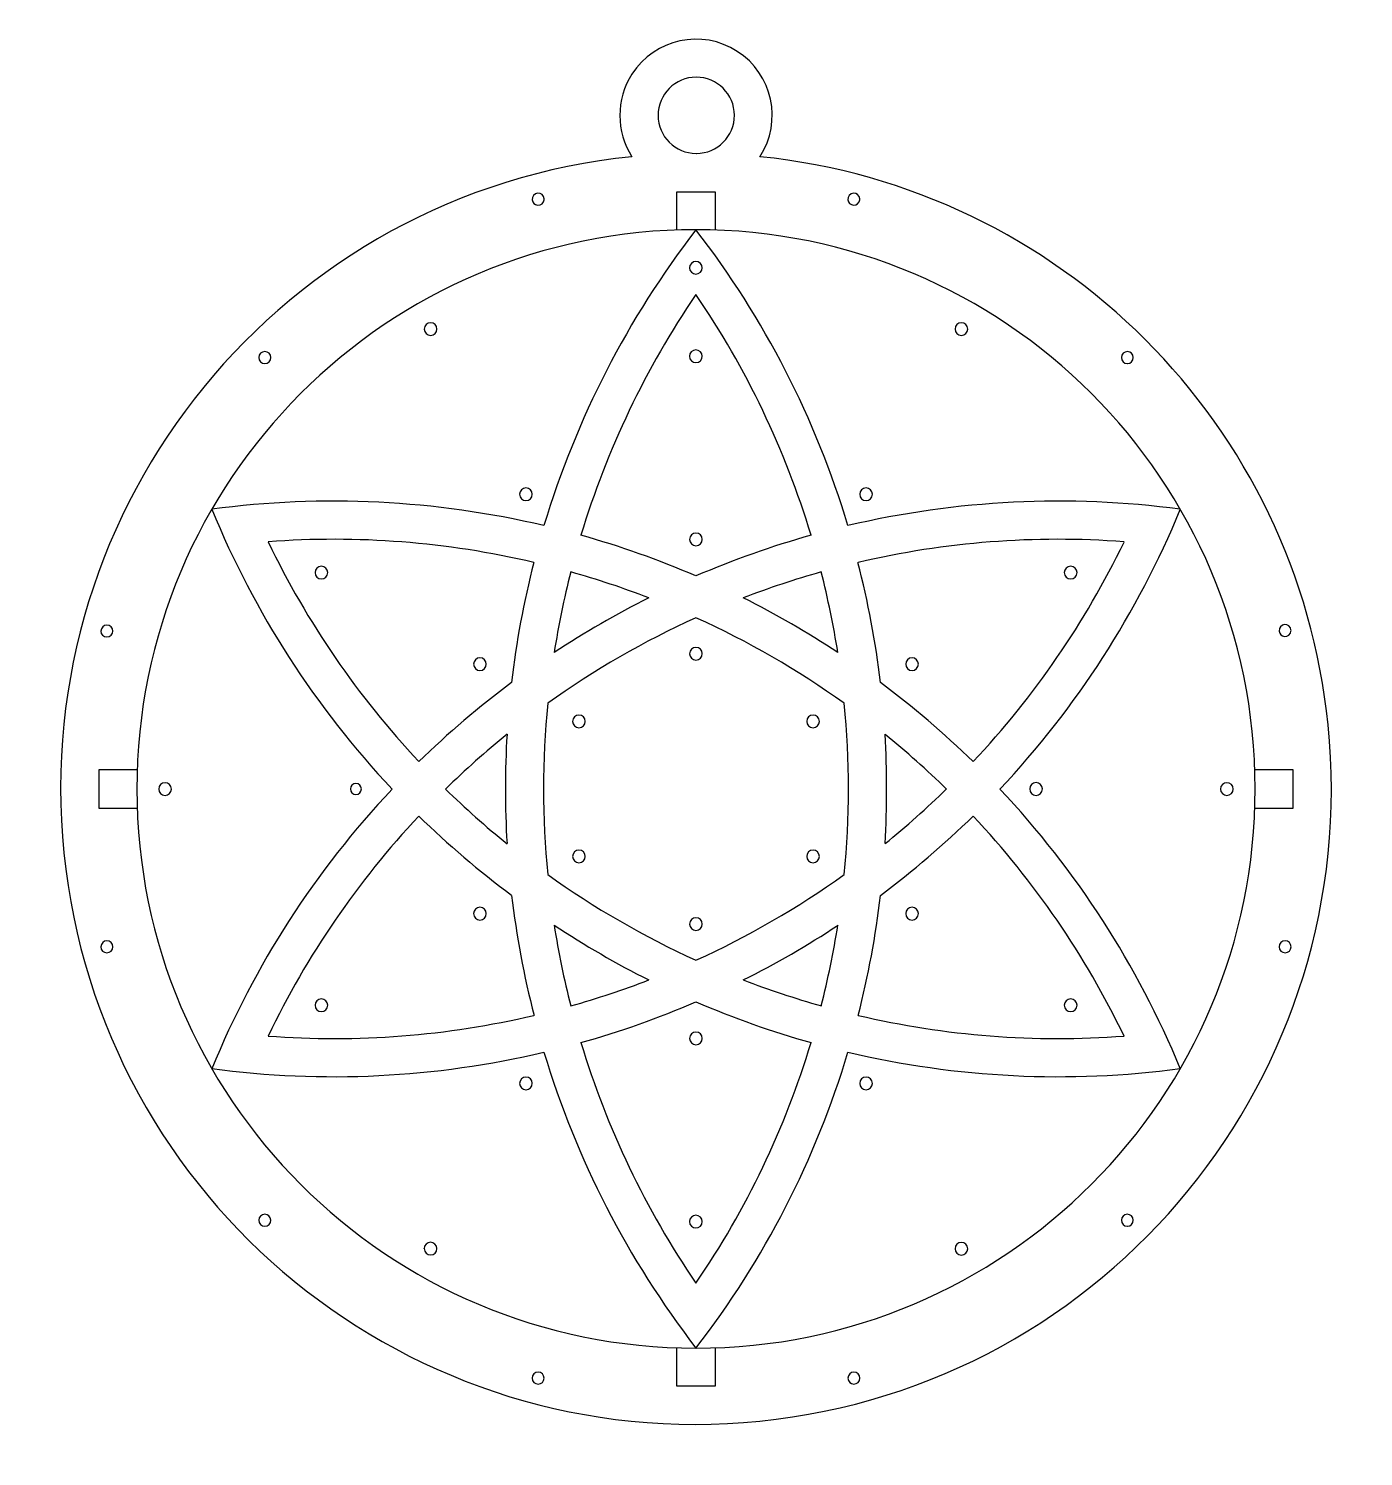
# Model space of a CAD drawing. Extents: x -2 to 103, y -2 to 110.
import ezdxf

# ---------------------------------------------------------------- set-up
doc = ezdxf.new("R2010")
doc.units = 0
doc.header["$MEASUREMENT"] = 0
doc.layers.add('MODELSKETCH_VISIBLE', color=7, linetype='CONTINUOUS')

# ---------------------------------------------------------------- blocks, each defined once
blk = doc.blocks.new('BLOCK_3')
at = {"layer": 'MODELSKETCH_VISIBLE'}
blk.add_open_spline([(15.85, 84.2), (15.85, 84.46), (16.06, 84.67), (16.32, 84.67), (16.58, 84.67), (16.79, 84.46), (16.79, 84.2), (16.79, 83.94), (16.58, 83.73), (16.32, 83.73), (16.31, 83.73), (16.31, 83.73), (16.31, 83.73), (16.06, 83.73), (15.85, 83.94), (15.85, 84.19), (15.85, 84.2), (15.85, 84.2), (15.85, 84.2)], degree=3, knots=[0, 0, 0, 0, 1, 1, 1, 2, 2, 2, 3, 3, 3, 4, 4, 4, 5, 5, 5, 6, 6, 6, 6], dxfattribs=at)
blk = doc.blocks.new('BLOCK_4')
at = {"layer": 'MODELSKETCH_VISIBLE'}
blk.add_open_spline([(3.42, 62.68), (3.42, 62.94), (3.63, 63.15), (3.89, 63.15), (4.15, 63.15), (4.36, 62.94), (4.36, 62.68), (4.36, 62.43), (4.15, 62.21), (3.89, 62.21), (3.89, 62.21), (3.89, 62.21), (3.88, 62.21), (3.62, 62.21), (3.41, 62.42), (3.41, 62.68), (3.41, 62.68), (3.42, 62.68), (3.42, 62.68)], degree=3, knots=[0, 0, 0, 0, 1, 1, 1, 2, 2, 2, 3, 3, 3, 4, 4, 4, 5, 5, 5, 6, 6, 6, 6], dxfattribs=at)
blk = doc.blocks.new('BLOCK_5')
at = {"layer": 'MODELSKETCH_VISIBLE'}
blk.add_open_spline([(15.85, 16.31), (15.84, 16.57), (16.05, 16.78), (16.31, 16.79), (16.57, 16.79), (16.78, 16.58), (16.79, 16.32), (16.79, 16.06), (16.58, 15.85), (16.32, 15.85), (16.32, 15.85), (16.31, 15.85), (16.31, 15.85), (16.06, 15.85), (15.85, 16.06), (15.85, 16.31), (15.85, 16.31), (15.85, 16.31), (15.85, 16.31)], degree=3, knots=[0, 0, 0, 0, 1, 1, 1, 2, 2, 2, 3, 3, 3, 4, 4, 4, 5, 5, 5, 6, 6, 6, 6], dxfattribs=at)
blk = doc.blocks.new('BLOCK_6')
at = {"layer": 'MODELSKETCH_VISIBLE'}
blk.add_open_spline([(37.36, 3.89), (37.36, 4.15), (37.57, 4.36), (37.83, 4.36), (38.09, 4.36), (38.3, 4.15), (38.3, 3.89), (38.3, 3.63), (38.09, 3.42), (37.83, 3.42), (37.83, 3.42), (37.83, 3.42), (37.83, 3.42), (37.57, 3.42), (37.36, 3.63), (37.36, 3.88), (37.36, 3.89), (37.36, 3.89), (37.36, 3.89)], degree=3, knots=[0, 0, 0, 0, 1, 1, 1, 2, 2, 2, 3, 3, 3, 4, 4, 4, 5, 5, 5, 6, 6, 6, 6], dxfattribs=at)
blk = doc.blocks.new('BLOCK_7')
at = {"layer": 'MODELSKETCH_VISIBLE'}
blk.add_open_spline([(96.15, 37.83), (96.15, 38.09), (96.36, 38.3), (96.62, 38.3), (96.88, 38.3), (97.09, 38.09), (97.09, 37.83), (97.09, 37.57), (96.88, 37.36), (96.62, 37.36), (96.62, 37.36), (96.62, 37.36), (96.62, 37.36), (96.36, 37.36), (96.15, 37.57), (96.15, 37.83)], degree=3, knots=[0, 0, 0, 0, 1, 1, 1, 2, 2, 2, 3, 3, 3, 4, 4, 4, 5, 5, 5, 5], dxfattribs=at)
blk = doc.blocks.new('BLOCK_8')
at = {"layer": 'MODELSKETCH_VISIBLE'}
blk.add_open_spline([(49.74, 16.21), (49.74, 16.49), (49.97, 16.71), (50.24, 16.71), (50.52, 16.71), (50.74, 16.49), (50.74, 16.21), (50.74, 15.93), (50.52, 15.71), (50.24, 15.71), (49.97, 15.71), (49.74, 15.93), (49.74, 16.21), (49.74, 16.21), (49.74, 16.21), (49.74, 16.21)], degree=3, knots=[0, 0, 0, 0, 1, 1, 1, 2, 2, 2, 3, 3, 3, 4, 4, 4, 5, 5, 5, 5], dxfattribs=at)
blk = doc.blocks.new('BLOCK_9')
at = {"layer": 'MODELSKETCH_VISIBLE'}
blk.add_open_spline([(79.24, 33.23), (79.24, 33.51), (79.46, 33.73), (79.74, 33.73), (80.02, 33.73), (80.24, 33.51), (80.24, 33.23), (80.24, 32.95), (80.02, 32.73), (79.74, 32.73), (79.74, 32.73), (79.74, 32.73), (79.74, 32.73), (79.46, 32.73), (79.24, 32.96), (79.24, 33.23)], degree=3, knots=[0, 0, 0, 0, 1, 1, 1, 2, 2, 2, 3, 3, 3, 4, 4, 4, 5, 5, 5, 5], dxfattribs=at)
blk = doc.blocks.new('BLOCK_10')
at = {"layer": 'MODELSKETCH_VISIBLE'}
blk.add_open_spline([(70.64, 14.07), (70.64, 14.35), (70.87, 14.57), (71.14, 14.57), (71.42, 14.57), (71.64, 14.35), (71.64, 14.07), (71.64, 13.8), (71.42, 13.57), (71.14, 13.57), (70.87, 13.57), (70.64, 13.8), (70.64, 14.07), (70.64, 14.07), (70.64, 14.07), (70.64, 14.07)], degree=3, knots=[0, 0, 0, 0, 1, 1, 1, 2, 2, 2, 3, 3, 3, 4, 4, 4, 5, 5, 5, 5], dxfattribs=at)
blk = doc.blocks.new('BLOCK_11')
at = {"layer": 'MODELSKETCH_VISIBLE'}
blk.add_open_spline([(7.97, 50.24), (7.97, 50.51), (8.2, 50.74), (8.47, 50.74), (8.75, 50.74), (8.97, 50.51), (8.97, 50.24), (8.97, 49.96), (8.75, 49.74), (8.47, 49.74), (8.47, 49.74), (8.47, 49.74), (8.47, 49.74), (8.2, 49.74), (7.97, 49.96), (7.97, 50.24)], degree=3, knots=[0, 0, 0, 0, 1, 1, 1, 2, 2, 2, 3, 3, 3, 4, 4, 4, 5, 5, 5, 5], dxfattribs=at)
blk = doc.blocks.new('BLOCK_12')
at = {"layer": 'MODELSKETCH_VISIBLE'}
blk.add_open_spline([(28.86, 86.44), (28.86, 86.72), (29.09, 86.94), (29.36, 86.94), (29.64, 86.94), (29.86, 86.72), (29.86, 86.44), (29.86, 86.16), (29.64, 85.94), (29.36, 85.94), (29.36, 85.94), (29.36, 85.94), (29.36, 85.94), (29.09, 85.94), (28.86, 86.16), (28.86, 86.44)], degree=3, knots=[0, 0, 0, 0, 1, 1, 1, 2, 2, 2, 3, 3, 3, 4, 4, 4, 5, 5, 5, 5], dxfattribs=at)
blk = doc.blocks.new('BLOCK_13')
at = {"layer": 'MODELSKETCH_VISIBLE'}
blk.add_open_spline([(49.74, 84.3), (49.74, 84.58), (49.96, 84.8), (50.24, 84.8), (50.52, 84.81), (50.74, 84.58), (50.74, 84.31), (50.75, 84.03), (50.52, 83.8), (50.25, 83.8), (50.24, 83.8), (50.24, 83.8), (50.24, 83.8), (49.97, 83.8), (49.74, 84.02), (49.74, 84.3)], degree=3, knots=[0, 0, 0, 0, 1, 1, 1, 2, 2, 2, 3, 3, 3, 4, 4, 4, 5, 5, 5, 5], dxfattribs=at)
blk = doc.blocks.new('BLOCK_14')
at = {"layer": 'MODELSKETCH_VISIBLE'}
blk.add_open_spline([(35.74, 41.88), (36.12, 38.69), (36.71, 35.54), (37.51, 32.43)], degree=3, dxfattribs=at)
blk = doc.blocks.new('BLOCK_15')
at = {"layer": 'MODELSKETCH_VISIBLE'}
blk.add_open_spline([(28.44, 48.12), (30.73, 45.88), (33.17, 43.8), (35.74, 41.89)], degree=3, dxfattribs=at)
blk = doc.blocks.new('BLOCK_16')
at = {"layer": 'MODELSKETCH_VISIBLE'}
blk.add_open_spline([(16.58, 30.81), (23.6, 30.28), (30.65, 30.83), (37.5, 32.43)], degree=3, dxfattribs=at)
blk = doc.blocks.new('BLOCK_17')
at = {"layer": 'MODELSKETCH_VISIBLE'}
blk.add_open_spline([(41.2, 30.29), (43.24, 23.56), (46.29, 17.17), (50.25, 11.36)], degree=3, dxfattribs=at)
blk = doc.blocks.new('BLOCK_18')
at = {"layer": 'MODELSKETCH_VISIBLE'}
blk.add_open_spline([(50.25, 11.36), (54.22, 17.17), (57.27, 23.56), (59.31, 30.29)], degree=3, dxfattribs=at)
blk = doc.blocks.new('BLOCK_19')
at = {"layer": 'MODELSKETCH_VISIBLE'}
blk.add_open_spline([(49.74, 91.26), (49.74, 91.53), (49.97, 91.76), (50.24, 91.76), (50.52, 91.76), (50.74, 91.53), (50.74, 91.26), (50.74, 90.98), (50.52, 90.76), (50.24, 90.76), (50.24, 90.76), (50.24, 90.76), (50.24, 90.76), (49.97, 90.76), (49.74, 90.98), (49.74, 91.26)], degree=3, knots=[0, 0, 0, 0, 1, 1, 1, 2, 2, 2, 3, 3, 3, 4, 4, 4, 5, 5, 5, 5], dxfattribs=at)
blk = doc.blocks.new('BLOCK_20')
at = {"layer": 'MODELSKETCH_VISIBLE'}
blk.add_open_spline([(12.15, 72.26), (15.49, 64.11), (20.3, 56.65), (26.34, 50.24)], degree=3, dxfattribs=at)
blk = doc.blocks.new('BLOCK_21')
at = {"layer": 'MODELSKETCH_VISIBLE'}
blk.add_open_spline([(16.58, 69.7), (19.63, 63.36), (23.64, 57.53), (28.45, 52.4)], degree=3, dxfattribs=at)
blk = doc.blocks.new('BLOCK_22')
at = {"layer": 'MODELSKETCH_VISIBLE'}
blk.add_open_spline([(37.49, 68.08), (30.65, 69.68), (23.59, 70.23), (16.58, 69.7)], degree=3, dxfattribs=at)
blk = doc.blocks.new('BLOCK_23')
at = {"layer": 'MODELSKETCH_VISIBLE'}
blk.add_open_spline([(45.21, 100), (17.74, 97.22), (-2.28, 72.69), (0.51, 45.22), (3.29, 17.74), (27.82, -2.27), (55.29, 0.51), (82.77, 3.3), (102.78, 27.83), (100, 55.3), (97.6, 78.92), (78.92, 97.61), (55.29, 100)], degree=3, knots=[0, 0, 0, 0, 1, 1, 1, 2, 2, 2, 3, 3, 3, 4, 4, 4, 4], dxfattribs=at)
blk = doc.blocks.new('BLOCK_24')
at = {"layer": 'MODELSKETCH_VISIBLE'}
blk.add_open_spline([(38.29, 70.97), (29.73, 72.99), (20.87, 73.43), (12.15, 72.26)], degree=3, dxfattribs=at)
blk = doc.blocks.new('BLOCK_25')
at = {"layer": 'MODELSKETCH_VISIBLE'}
blk.add_open_spline([(74.17, 50.24), (80.2, 56.64), (85.01, 64.1), (88.36, 72.24)], degree=3, dxfattribs=at)
blk = doc.blocks.new('BLOCK_26')
at = {"layer": 'MODELSKETCH_VISIBLE'}
blk.add_open_spline([(91.53, 50.24), (91.53, 50.51), (91.76, 50.74), (92.03, 50.74), (92.31, 50.74), (92.53, 50.51), (92.53, 50.24), (92.53, 49.96), (92.31, 49.74), (92.03, 49.74), (91.76, 49.74), (91.53, 49.96), (91.53, 50.24), (91.53, 50.24), (91.53, 50.24), (91.53, 50.24)], degree=3, knots=[0, 0, 0, 0, 1, 1, 1, 2, 2, 2, 3, 3, 3, 4, 4, 4, 5, 5, 5, 5], dxfattribs=at)
blk = doc.blocks.new('BLOCK_27')
at = {"layer": 'MODELSKETCH_VISIBLE'}
blk.add_open_spline([(55.29, 100), (57.09, 102.79), (56.29, 106.5), (53.5, 108.29), (50.72, 110.09), (47.01, 109.28), (45.21, 106.5), (43.94, 104.52), (43.94, 101.98), (45.21, 100)], degree=3, knots=[0, 0, 0, 0, 1, 1, 1, 2, 2, 2, 3, 3, 3, 3], dxfattribs=at)
blk = doc.blocks.new('BLOCK_28')
at = {"layer": 'MODELSKETCH_VISIBLE'}
blk.add_open_spline([(50.25, 94.26), (44.88, 87.29), (40.83, 79.4), (38.29, 70.97)], degree=3, dxfattribs=at)
blk = doc.blocks.new('BLOCK_29')
at = {"layer": 'MODELSKETCH_VISIBLE'}
blk.add_open_spline([(50.25, 33.5), (53.2, 32.23), (56.22, 31.16), (59.31, 30.29)], degree=3, dxfattribs=at)
blk = doc.blocks.new('BLOCK_30')
at = {"layer": 'MODELSKETCH_VISIBLE'}
blk.add_open_spline([(41.2, 30.29), (44.29, 31.16), (47.31, 32.23), (50.25, 33.5)], degree=3, dxfattribs=at)
blk = doc.blocks.new('BLOCK_31')
at = {"layer": 'MODELSKETCH_VISIBLE'}
blk.add_open_spline([(83.73, 84.2), (83.73, 84.46), (83.94, 84.67), (84.2, 84.67), (84.46, 84.67), (84.67, 84.46), (84.67, 84.2), (84.67, 83.94), (84.46, 83.73), (84.2, 83.73), (84.2, 83.73), (84.2, 83.73), (84.19, 83.73), (83.94, 83.73), (83.73, 83.94), (83.73, 84.19), (83.73, 84.2), (83.73, 84.2), (83.73, 84.2)], degree=3, knots=[0, 0, 0, 0, 1, 1, 1, 2, 2, 2, 3, 3, 3, 4, 4, 4, 5, 5, 5, 6, 6, 6, 6], dxfattribs=at)
blk = doc.blocks.new('BLOCK_32')
at = {"layer": 'MODELSKETCH_VISIBLE'}
blk.add_lwpolyline([(94.23, 48.75), (97.25, 48.75), (97.25, 51.76), (94.23, 51.76)], dxfattribs=at)
blk = doc.blocks.new('BLOCK_33')
at = {"layer": 'MODELSKETCH_VISIBLE'}
blk.add_open_spline([(50.25, 36.78), (54.35, 38.64), (58.26, 40.9), (61.92, 43.52)], degree=3, dxfattribs=at)
blk = doc.blocks.new('BLOCK_34')
at = {"layer": 'MODELSKETCH_VISIBLE'}
blk.add_open_spline([(62.21, 96.62), (62.19, 96.88), (62.38, 97.1), (62.64, 97.13), (62.89, 97.15), (63.12, 96.96), (63.14, 96.7), (63.15, 96.67), (63.15, 96.65), (63.14, 96.62), (63.12, 96.36), (62.89, 96.17), (62.64, 96.19), (62.41, 96.21), (62.23, 96.39), (62.21, 96.62)], degree=3, knots=[0, 0, 0, 0, 1, 1, 1, 2, 2, 2, 3, 3, 3, 4, 4, 4, 5, 5, 5, 5], dxfattribs=at)
blk = doc.blocks.new('BLOCK_35')
at = {"layer": 'MODELSKETCH_VISIBLE'}
blk.add_open_spline([(37.36, 96.62), (37.34, 96.88), (37.53, 97.1), (37.79, 97.13), (38.05, 97.15), (38.28, 96.96), (38.3, 96.7), (38.3, 96.67), (38.3, 96.65), (38.3, 96.62), (38.28, 96.36), (38.05, 96.17), (37.79, 96.19), (37.56, 96.21), (37.38, 96.39), (37.36, 96.62)], degree=3, knots=[0, 0, 0, 0, 1, 1, 1, 2, 2, 2, 3, 3, 3, 4, 4, 4, 5, 5, 5, 5], dxfattribs=at)
blk = doc.blocks.new('BLOCK_36')
at = {"layer": 'MODELSKETCH_VISIBLE'}
blk.add_open_spline([(28.44, 48.12), (23.63, 42.99), (19.63, 37.15), (16.58, 30.81)], degree=3, dxfattribs=at)
blk = doc.blocks.new('BLOCK_37')
at = {"layer": 'MODELSKETCH_VISIBLE'}
blk.add_open_spline([(79.24, 67.28), (79.24, 67.55), (79.46, 67.78), (79.74, 67.78), (80.02, 67.78), (80.24, 67.55), (80.24, 67.28), (80.24, 67), (80.02, 66.78), (79.74, 66.78), (79.74, 66.78), (79.74, 66.78), (79.74, 66.78), (79.46, 66.78), (79.24, 67), (79.24, 67.28)], degree=3, knots=[0, 0, 0, 0, 1, 1, 1, 2, 2, 2, 3, 3, 3, 4, 4, 4, 5, 5, 5, 5], dxfattribs=at)
blk = doc.blocks.new('BLOCK_38')
at = {"layer": 'MODELSKETCH_VISIBLE'}
blk.add_open_spline([(61.92, 43.52), (62.36, 48), (62.36, 52.51), (61.92, 56.99)], degree=3, dxfattribs=at)
blk = doc.blocks.new('BLOCK_39')
at = {"layer": 'MODELSKETCH_VISIBLE'}
blk.add_open_spline([(88.36, 72.26), (79.64, 73.43), (70.78, 72.99), (62.21, 70.97)], degree=3, dxfattribs=at)
blk = doc.blocks.new('BLOCK_40')
at = {"layer": 'MODELSKETCH_VISIBLE'}
blk.add_open_spline([(50.25, 63.73), (46.15, 61.87), (42.24, 59.61), (38.58, 56.99)], degree=3, dxfattribs=at)
blk = doc.blocks.new('BLOCK_41')
at = {"layer": 'MODELSKETCH_VISIBLE'}
blk.add_open_spline([(61.92, 56.99), (58.26, 59.61), (54.35, 61.87), (50.25, 63.73)], degree=3, dxfattribs=at)
blk = doc.blocks.new('BLOCK_42')
at = {"layer": 'MODELSKETCH_VISIBLE'}
blk.add_open_spline([(83.94, 69.7), (76.92, 70.23), (69.87, 69.68), (63.02, 68.08)], degree=3, dxfattribs=at)
blk = doc.blocks.new('BLOCK_43')
at = {"layer": 'MODELSKETCH_VISIBLE'}
blk.add_open_spline([(20.27, 33.23), (20.27, 33.51), (20.49, 33.73), (20.77, 33.73), (21.05, 33.73), (21.27, 33.51), (21.27, 33.23), (21.27, 32.95), (21.05, 32.73), (20.77, 32.73), (20.77, 32.73), (20.77, 32.73), (20.77, 32.73), (20.49, 32.73), (20.27, 32.96), (20.27, 33.23)], degree=3, knots=[0, 0, 0, 0, 1, 1, 1, 2, 2, 2, 3, 3, 3, 4, 4, 4, 5, 5, 5, 5], dxfattribs=at)
blk = doc.blocks.new('BLOCK_44')
at = {"layer": 'MODELSKETCH_VISIBLE'}
blk.add_open_spline([(63.02, 32.43), (63.81, 35.54), (64.4, 38.69), (64.78, 41.88)], degree=3, dxfattribs=at)
blk = doc.blocks.new('BLOCK_45')
at = {"layer": 'MODELSKETCH_VISIBLE'}
blk.add_open_spline([(64.77, 41.88), (67.34, 43.8), (69.77, 45.88), (72.07, 48.12)], degree=3, dxfattribs=at)
blk = doc.blocks.new('BLOCK_46')
at = {"layer": 'MODELSKETCH_VISIBLE'}
blk.add_open_spline([(72.07, 52.4), (69.77, 54.64), (67.33, 56.72), (64.77, 58.63)], degree=3, dxfattribs=at)
blk = doc.blocks.new('BLOCK_47')
at = {"layer": 'MODELSKETCH_VISIBLE'}
blk.add_open_spline([(64.77, 58.63), (64.39, 61.82), (63.8, 64.97), (63, 68.08)], degree=3, dxfattribs=at)
blk = doc.blocks.new('BLOCK_48')
at = {"layer": 'MODELSKETCH_VISIBLE'}
blk.add_open_spline([(3.42, 37.83), (3.42, 38.09), (3.63, 38.3), (3.89, 38.3), (4.15, 38.3), (4.36, 38.09), (4.36, 37.83), (4.36, 37.57), (4.15, 37.36), (3.89, 37.36), (3.89, 37.36), (3.88, 37.36), (3.88, 37.36), (3.62, 37.36), (3.41, 37.57), (3.41, 37.82), (3.41, 37.83), (3.41, 37.83), (3.41, 37.83), (3.41, 37.83), (3.42, 37.83), (3.42, 37.83)], degree=3, knots=[0, 0, 0, 0, 1, 1, 1, 2, 2, 2, 3, 3, 3, 4, 4, 4, 5, 5, 5, 6, 6, 6, 7, 7, 7, 7], dxfattribs=at)
blk = doc.blocks.new('BLOCK_49')
at = {"layer": 'MODELSKETCH_VISIBLE'}
blk.add_open_spline([(59.31, 70.22), (56.22, 69.35), (53.2, 68.28), (50.25, 67.01)], degree=3, dxfattribs=at)
blk = doc.blocks.new('BLOCK_50')
at = {"layer": 'MODELSKETCH_VISIBLE'}
blk.add_open_spline([(50.25, 67.01), (47.31, 68.28), (44.29, 69.35), (41.2, 70.22)], degree=3, dxfattribs=at)
blk = doc.blocks.new('BLOCK_51')
at = {"layer": 'MODELSKETCH_VISIBLE'}
blk.add_open_spline([(37.49, 68.08), (36.69, 64.97), (36.1, 61.82), (35.73, 58.63)], degree=3, dxfattribs=at)
blk = doc.blocks.new('BLOCK_52')
at = {"layer": 'MODELSKETCH_VISIBLE'}
blk.add_open_spline([(6.25, 50.24), (6.25, 74.54), (25.94, 94.25), (50.24, 94.26), (74.54, 94.27), (94.25, 74.58), (94.26, 50.27), (94.27, 25.97), (74.58, 6.26), (50.27, 6.25), (50.27, 6.25), (50.26, 6.25), (50.25, 6.25), (25.96, 6.25), (6.26, 25.94), (6.25, 50.24)], degree=3, knots=[0, 0, 0, 0, 1, 1, 1, 2, 2, 2, 3, 3, 3, 4, 4, 4, 5, 5, 5, 5], dxfattribs=at)
blk = doc.blocks.new('BLOCK_53')
at = {"layer": 'MODELSKETCH_VISIBLE'}
blk.add_open_spline([(35.74, 58.63), (33.17, 56.72), (30.73, 54.64), (28.44, 52.4)], degree=3, dxfattribs=at)
blk = doc.blocks.new('BLOCK_54')
at = {"layer": 'MODELSKETCH_VISIBLE'}
blk.add_open_spline([(47.27, 103.25), (47.27, 104.91), (48.61, 106.26), (50.27, 106.26), (51.93, 106.26), (53.27, 104.92), (53.28, 103.26), (53.28, 101.6), (51.94, 100.26), (50.28, 100.26), (50.28, 100.26), (50.27, 100.26), (50.27, 100.26), (48.62, 100.26), (47.27, 101.6), (47.27, 103.25)], degree=3, knots=[0, 0, 0, 0, 1, 1, 1, 2, 2, 2, 3, 3, 3, 4, 4, 4, 5, 5, 5, 5], dxfattribs=at)
blk = doc.blocks.new('BLOCK_55')
at = {"layer": 'MODELSKETCH_VISIBLE'}
blk.add_open_spline([(62.21, 70.97), (59.68, 79.39), (55.63, 87.29), (50.25, 94.25)], degree=3, dxfattribs=at)
blk = doc.blocks.new('BLOCK_56')
at = {"layer": 'MODELSKETCH_VISIBLE'}
blk.add_lwpolyline([(6.28, 51.76), (3.25, 51.76), (3.25, 48.75), (6.28, 48.75)], dxfattribs=at)
blk = doc.blocks.new('BLOCK_57')
at = {"layer": 'MODELSKETCH_VISIBLE'}
blk.add_open_spline([(26.34, 50.24), (20.3, 43.83), (15.49, 36.38), (12.15, 28.24)], degree=3, dxfattribs=at)
blk = doc.blocks.new('BLOCK_58')
at = {"layer": 'MODELSKETCH_VISIBLE'}
blk.add_open_spline([(63.02, 32.43), (69.87, 30.83), (76.92, 30.28), (83.94, 30.81)], degree=3, dxfattribs=at)
blk = doc.blocks.new('BLOCK_59')
at = {"layer": 'MODELSKETCH_VISIBLE'}
blk.add_open_spline([(83.73, 16.31), (83.73, 16.57), (83.93, 16.78), (84.19, 16.79), (84.45, 16.79), (84.66, 16.58), (84.67, 16.32), (84.67, 16.06), (84.46, 15.85), (84.2, 15.85), (84.2, 15.85), (84.2, 15.85), (84.19, 15.85), (83.94, 15.85), (83.73, 16.06), (83.73, 16.31), (83.73, 16.31), (83.73, 16.31), (83.73, 16.31)], degree=3, knots=[0, 0, 0, 0, 1, 1, 1, 2, 2, 2, 3, 3, 3, 4, 4, 4, 5, 5, 5, 6, 6, 6, 6], dxfattribs=at)
blk = doc.blocks.new('BLOCK_60')
at = {"layer": 'MODELSKETCH_VISIBLE'}
blk.add_open_spline([(70.64, 86.44), (70.64, 86.72), (70.87, 86.94), (71.14, 86.94), (71.42, 86.94), (71.64, 86.72), (71.64, 86.44), (71.64, 86.16), (71.42, 85.94), (71.14, 85.94), (71.14, 85.94), (71.14, 85.94), (71.14, 85.94), (70.87, 85.94), (70.64, 86.16), (70.64, 86.44)], degree=3, knots=[0, 0, 0, 0, 1, 1, 1, 2, 2, 2, 3, 3, 3, 4, 4, 4, 5, 5, 5, 5], dxfattribs=at)
blk = doc.blocks.new('BLOCK_61')
at = {"layer": 'MODELSKETCH_VISIBLE'}
blk.add_open_spline([(83.94, 30.81), (80.89, 37.15), (76.88, 42.99), (72.07, 48.12)], degree=3, dxfattribs=at)
blk = doc.blocks.new('BLOCK_62')
at = {"layer": 'MODELSKETCH_VISIBLE'}
blk.add_open_spline([(62.21, 29.54), (70.78, 27.52), (79.64, 27.08), (88.36, 28.25)], degree=3, dxfattribs=at)
blk = doc.blocks.new('BLOCK_63')
at = {"layer": 'MODELSKETCH_VISIBLE'}
blk.add_open_spline([(50.25, 6.25), (55.63, 13.22), (59.68, 21.11), (62.21, 29.54)], degree=3, dxfattribs=at)
blk = doc.blocks.new('BLOCK_64')
at = {"layer": 'MODELSKETCH_VISIBLE'}
blk.add_open_spline([(38.29, 29.54), (40.83, 21.12), (44.88, 13.23), (50.25, 6.26)], degree=3, dxfattribs=at)
blk = doc.blocks.new('BLOCK_65')
at = {"layer": 'MODELSKETCH_VISIBLE'}
blk.add_open_spline([(12.15, 28.25), (20.87, 27.08), (29.73, 27.52), (38.29, 29.54)], degree=3, dxfattribs=at)
blk = doc.blocks.new('BLOCK_66')
at = {"layer": 'MODELSKETCH_VISIBLE'}
blk.add_open_spline([(72.07, 52.4), (76.88, 57.52), (80.88, 63.35), (83.94, 69.68)], degree=3, dxfattribs=at)
blk = doc.blocks.new('BLOCK_67')
at = {"layer": 'MODELSKETCH_VISIBLE'}
blk.add_open_spline([(50.25, 89.15), (46.29, 83.34), (43.24, 76.95), (41.2, 70.22)], degree=3, dxfattribs=at)
blk = doc.blocks.new('BLOCK_68')
at = {"layer": 'MODELSKETCH_VISIBLE'}
blk.add_lwpolyline([(48.75, 94.23), (48.75, 97.25), (51.75, 97.25), (51.75, 94.23)], dxfattribs=at)
blk = doc.blocks.new('BLOCK_69')
at = {"layer": 'MODELSKETCH_VISIBLE'}
blk.add_open_spline([(88.36, 28.25), (85.01, 36.39), (80.2, 43.84), (74.17, 50.24)], degree=3, dxfattribs=at)
blk = doc.blocks.new('BLOCK_70')
at = {"layer": 'MODELSKETCH_VISIBLE'}
blk.add_lwpolyline([(51.75, 6.28), (51.75, 3.26), (48.75, 3.26), (48.75, 6.28)], dxfattribs=at)
blk = doc.blocks.new('BLOCK_71')
at = {"layer": 'MODELSKETCH_VISIBLE'}
blk.add_open_spline([(59.31, 70.22), (57.27, 76.95), (54.22, 83.34), (50.25, 89.15)], degree=3, dxfattribs=at)
blk = doc.blocks.new('BLOCK_72')
at = {"layer": 'MODELSKETCH_VISIBLE'}
blk.add_open_spline([(62.21, 3.89), (62.21, 4.15), (62.42, 4.36), (62.68, 4.36), (62.94, 4.36), (63.15, 4.15), (63.15, 3.89), (63.15, 3.63), (62.94, 3.42), (62.68, 3.42), (62.68, 3.42), (62.68, 3.42), (62.68, 3.42), (62.42, 3.42), (62.21, 3.63), (62.21, 3.89)], degree=3, knots=[0, 0, 0, 0, 1, 1, 1, 2, 2, 2, 3, 3, 3, 4, 4, 4, 5, 5, 5, 5], dxfattribs=at)
blk = doc.blocks.new('BLOCK_73')
at = {"layer": 'MODELSKETCH_VISIBLE'}
blk.add_open_spline([(38.58, 56.99), (38.14, 52.51), (38.14, 48), (38.58, 43.52)], degree=3, dxfattribs=at)
blk = doc.blocks.new('BLOCK_74')
at = {"layer": 'MODELSKETCH_VISIBLE'}
blk.add_open_spline([(38.58, 43.52), (42.24, 40.9), (46.15, 38.64), (50.25, 36.78)], degree=3, dxfattribs=at)
blk = doc.blocks.new('BLOCK_75')
at = {"layer": 'MODELSKETCH_VISIBLE'}
blk.add_open_spline([(46.54, 65.29), (43.98, 64), (41.49, 62.56), (39.09, 60.98)], degree=3, dxfattribs=at)
blk = doc.blocks.new('BLOCK_76')
at = {"layer": 'MODELSKETCH_VISIBLE'}
blk.add_open_spline([(40.4, 67.33), (39.86, 65.23), (39.43, 63.12), (39.09, 60.98)], degree=3, dxfattribs=at)
blk = doc.blocks.new('BLOCK_77')
at = {"layer": 'MODELSKETCH_VISIBLE'}
blk.add_open_spline([(46.54, 65.29), (44.53, 66.06), (42.48, 66.74), (40.4, 67.33)], degree=3, dxfattribs=at)
blk = doc.blocks.new('BLOCK_78')
at = {"layer": 'MODELSKETCH_VISIBLE'}
blk.add_open_spline([(60.11, 67.33), (58.03, 66.74), (55.98, 66.06), (53.96, 65.29)], degree=3, dxfattribs=at)
blk = doc.blocks.new('BLOCK_79')
at = {"layer": 'MODELSKETCH_VISIBLE'}
blk.add_open_spline([(61.42, 60.98), (61.08, 63.12), (60.64, 65.23), (60.11, 67.33)], degree=3, dxfattribs=at)
blk = doc.blocks.new('BLOCK_80')
at = {"layer": 'MODELSKETCH_VISIBLE'}
blk.add_open_spline([(61.42, 60.98), (59.02, 62.57), (56.54, 64), (53.97, 65.29)], degree=3, dxfattribs=at)
blk = doc.blocks.new('BLOCK_81')
at = {"layer": 'MODELSKETCH_VISIBLE'}
blk.add_open_spline([(28.86, 14.07), (28.86, 14.35), (29.08, 14.58), (29.36, 14.58), (29.63, 14.58), (29.86, 14.36), (29.86, 14.09), (29.87, 13.81), (29.65, 13.58), (29.37, 13.58), (29.37, 13.58), (29.36, 13.58), (29.36, 13.58), (29.09, 13.58), (28.86, 13.8), (28.86, 14.08), (28.86, 14.08), (28.86, 14.08), (28.86, 14.08), (28.86, 14.08), (28.86, 14.07), (28.86, 14.07)], degree=3, knots=[0, 0, 0, 0, 1, 1, 1, 2, 2, 2, 3, 3, 3, 4, 4, 4, 5, 5, 5, 6, 6, 6, 7, 7, 7, 7], dxfattribs=at)
blk = doc.blocks.new('BLOCK_82')
at = {"layer": 'MODELSKETCH_VISIBLE'}
blk.add_open_spline([(69.97, 50.24), (68.42, 51.74), (66.81, 53.18), (65.13, 54.54)], degree=3, dxfattribs=at)
blk = doc.blocks.new('BLOCK_83')
at = {"layer": 'MODELSKETCH_VISIBLE'}
blk.add_open_spline([(65.13, 45.95), (65.3, 48.82), (65.3, 51.69), (65.13, 54.56)], degree=3, dxfattribs=at)
blk = doc.blocks.new('BLOCK_84')
at = {"layer": 'MODELSKETCH_VISIBLE'}
blk.add_open_spline([(65.13, 45.95), (66.81, 47.31), (68.42, 48.75), (69.97, 50.26)], degree=3, dxfattribs=at)
blk = doc.blocks.new('BLOCK_85')
at = {"layer": 'MODELSKETCH_VISIBLE'}
blk.add_open_spline([(96.15, 62.68), (96.13, 62.94), (96.32, 63.16), (96.58, 63.19), (96.83, 63.21), (97.06, 63.02), (97.08, 62.76), (97.09, 62.73), (97.09, 62.71), (97.08, 62.68), (97.06, 62.42), (96.83, 62.23), (96.58, 62.25), (96.35, 62.27), (96.17, 62.45), (96.15, 62.68)], degree=3, knots=[0, 0, 0, 0, 1, 1, 1, 2, 2, 2, 3, 3, 3, 4, 4, 4, 5, 5, 5, 5], dxfattribs=at)
blk = doc.blocks.new('BLOCK_86')
at = {"layer": 'MODELSKETCH_VISIBLE'}
blk.add_open_spline([(53.97, 35.22), (56.54, 36.51), (59.03, 37.94), (61.43, 39.53)], degree=3, dxfattribs=at)
blk = doc.blocks.new('BLOCK_87')
at = {"layer": 'MODELSKETCH_VISIBLE'}
blk.add_open_spline([(60.11, 33.18), (60.64, 35.28), (61.08, 37.39), (61.42, 39.53)], degree=3, dxfattribs=at)
blk = doc.blocks.new('BLOCK_88')
at = {"layer": 'MODELSKETCH_VISIBLE'}
blk.add_open_spline([(53.97, 35.22), (55.99, 34.45), (58.04, 33.77), (60.12, 33.18)], degree=3, dxfattribs=at)
blk = doc.blocks.new('BLOCK_89')
at = {"layer": 'MODELSKETCH_VISIBLE'}
blk.add_open_spline([(39.09, 39.53), (41.49, 37.95), (43.98, 36.51), (46.54, 35.22)], degree=3, dxfattribs=at)
blk = doc.blocks.new('BLOCK_90')
at = {"layer": 'MODELSKETCH_VISIBLE'}
blk.add_open_spline([(40.4, 33.18), (42.48, 33.77), (44.53, 34.45), (46.54, 35.22)], degree=3, dxfattribs=at)
blk = doc.blocks.new('BLOCK_91')
at = {"layer": 'MODELSKETCH_VISIBLE'}
blk.add_open_spline([(39.09, 39.53), (39.43, 37.39), (39.86, 35.28), (40.4, 33.18)], degree=3, dxfattribs=at)
blk = doc.blocks.new('BLOCK_92')
at = {"layer": 'MODELSKETCH_VISIBLE'}
blk.add_open_spline([(35.38, 54.56), (35.21, 51.69), (35.21, 48.82), (35.38, 45.95)], degree=3, dxfattribs=at)
blk = doc.blocks.new('BLOCK_93')
at = {"layer": 'MODELSKETCH_VISIBLE'}
blk.add_open_spline([(35.38, 54.56), (33.7, 53.2), (32.09, 51.76), (30.54, 50.24)], degree=3, dxfattribs=at)
blk = doc.blocks.new('BLOCK_94')
at = {"layer": 'MODELSKETCH_VISIBLE'}
blk.add_open_spline([(20.27, 67.28), (20.27, 67.55), (20.49, 67.78), (20.77, 67.78), (21.05, 67.78), (21.27, 67.55), (21.27, 67.28), (21.27, 67), (21.05, 66.78), (20.77, 66.78), (20.77, 66.78), (20.77, 66.78), (20.77, 66.78), (20.49, 66.78), (20.27, 67), (20.27, 67.28)], degree=3, knots=[0, 0, 0, 0, 1, 1, 1, 2, 2, 2, 3, 3, 3, 4, 4, 4, 5, 5, 5, 5], dxfattribs=at)
blk = doc.blocks.new('BLOCK_95')
at = {"layer": 'MODELSKETCH_VISIBLE'}
blk.add_open_spline([(30.54, 50.24), (32.09, 48.73), (33.7, 47.29), (35.38, 45.94)], degree=3, dxfattribs=at)
blk = doc.blocks.new('BLOCK_96')
at = {"layer": 'MODELSKETCH_VISIBLE'}
blk.add_open_spline([(63.14, 27.08), (63.14, 27.35), (63.36, 27.58), (63.64, 27.58), (63.91, 27.58), (64.14, 27.35), (64.14, 27.08), (64.14, 26.8), (63.91, 26.58), (63.64, 26.58), (63.36, 26.58), (63.14, 26.8), (63.14, 27.08), (63.14, 27.08), (63.14, 27.08), (63.14, 27.08)], degree=3, knots=[0, 0, 0, 0, 1, 1, 1, 2, 2, 2, 3, 3, 3, 4, 4, 4, 5, 5, 5, 5], dxfattribs=at)
blk = doc.blocks.new('BLOCK_97')
at = {"layer": 'MODELSKETCH_VISIBLE'}
blk.add_open_spline([(23.05, 50.25), (23.05, 50.49), (23.25, 50.68), (23.49, 50.68), (23.73, 50.68), (23.92, 50.49), (23.92, 50.25), (23.92, 50), (23.73, 49.81), (23.49, 49.81), (23.49, 49.81), (23.49, 49.81), (23.49, 49.81), (23.25, 49.81), (23.05, 50), (23.05, 50.25)], degree=3, knots=[0, 0, 0, 0, 1, 1, 1, 2, 2, 2, 3, 3, 3, 4, 4, 4, 5, 5, 5, 5], dxfattribs=at)
blk = doc.blocks.new('BLOCK_98')
at = {"layer": 'MODELSKETCH_VISIBLE'}
blk.add_open_spline([(36.37, 73.44), (36.37, 73.71), (36.59, 73.94), (36.87, 73.94), (37.15, 73.94), (37.37, 73.71), (37.37, 73.44), (37.37, 73.16), (37.15, 72.94), (36.87, 72.94), (36.87, 72.94), (36.87, 72.94), (36.87, 72.94), (36.59, 72.94), (36.37, 73.16), (36.37, 73.44)], degree=3, knots=[0, 0, 0, 0, 1, 1, 1, 2, 2, 2, 3, 3, 3, 4, 4, 4, 5, 5, 5, 5], dxfattribs=at)
blk = doc.blocks.new('BLOCK_99')
at = {"layer": 'MODELSKETCH_VISIBLE'}
blk.add_open_spline([(76.52, 50.25), (76.52, 50.52), (76.74, 50.75), (77.02, 50.75), (77.3, 50.75), (77.52, 50.52), (77.52, 50.25), (77.52, 49.97), (77.3, 49.75), (77.02, 49.75), (76.74, 49.75), (76.52, 49.97), (76.52, 50.25), (76.52, 50.25), (76.52, 50.25), (76.52, 50.25)], degree=3, knots=[0, 0, 0, 0, 1, 1, 1, 2, 2, 2, 3, 3, 3, 4, 4, 4, 5, 5, 5, 5], dxfattribs=at)
blk = doc.blocks.new('BLOCK_100')
at = {"layer": 'MODELSKETCH_VISIBLE'}
blk.add_open_spline([(63.14, 73.44), (63.14, 73.71), (63.36, 73.94), (63.64, 73.94), (63.91, 73.94), (64.14, 73.71), (64.14, 73.44), (64.14, 73.16), (63.91, 72.94), (63.64, 72.94), (63.64, 72.94), (63.64, 72.94), (63.64, 72.94), (63.36, 72.94), (63.14, 73.16), (63.14, 73.44)], degree=3, knots=[0, 0, 0, 0, 1, 1, 1, 2, 2, 2, 3, 3, 3, 4, 4, 4, 5, 5, 5, 5], dxfattribs=at)
blk = doc.blocks.new('BLOCK_101')
at = {"layer": 'MODELSKETCH_VISIBLE'}
blk.add_open_spline([(36.37, 27.07), (36.37, 27.35), (36.59, 27.58), (36.86, 27.58), (37.14, 27.58), (37.37, 27.36), (37.37, 27.09), (37.37, 26.81), (37.15, 26.58), (36.88, 26.58), (36.87, 26.58), (36.87, 26.58), (36.87, 26.58), (36.59, 26.58), (36.37, 26.8), (36.37, 27.08), (36.37, 27.08), (36.37, 27.08), (36.37, 27.08), (36.37, 27.08), (36.37, 27.07), (36.37, 27.07)], degree=3, knots=[0, 0, 0, 0, 1, 1, 1, 2, 2, 2, 3, 3, 3, 4, 4, 4, 5, 5, 5, 6, 6, 6, 7, 7, 7, 7], dxfattribs=at)
blk = doc.blocks.new('BLOCK_102')
at = {"layer": 'MODELSKETCH_VISIBLE'}
blk.add_open_spline([(49.75, 30.62), (49.75, 30.9), (49.97, 31.12), (50.25, 31.12), (50.52, 31.12), (50.75, 30.9), (50.75, 30.62), (50.75, 30.35), (50.52, 30.12), (50.25, 30.12), (49.97, 30.12), (49.75, 30.35), (49.75, 30.62), (49.75, 30.62), (49.75, 30.62), (49.75, 30.62)], degree=3, knots=[0, 0, 0, 0, 1, 1, 1, 2, 2, 2, 3, 3, 3, 4, 4, 4, 5, 5, 5, 5], dxfattribs=at)
blk = doc.blocks.new('BLOCK_103')
at = {"layer": 'MODELSKETCH_VISIBLE'}
blk.add_open_spline([(66.76, 40.44), (66.76, 40.71), (66.98, 40.94), (67.26, 40.94), (67.53, 40.94), (67.76, 40.71), (67.76, 40.44), (67.76, 40.16), (67.53, 39.94), (67.26, 39.94), (67.26, 39.94), (67.26, 39.94), (67.26, 39.94), (66.98, 39.94), (66.76, 40.16), (66.76, 40.44)], degree=3, knots=[0, 0, 0, 0, 1, 1, 1, 2, 2, 2, 3, 3, 3, 4, 4, 4, 5, 5, 5, 5], dxfattribs=at)
blk = doc.blocks.new('BLOCK_104')
at = {"layer": 'MODELSKETCH_VISIBLE'}
blk.add_open_spline([(49.75, 69.89), (49.75, 70.16), (49.97, 70.39), (50.24, 70.39), (50.52, 70.39), (50.75, 70.17), (50.75, 69.89), (50.75, 69.62), (50.53, 69.39), (50.25, 69.39), (50.25, 69.39), (50.25, 69.39), (50.25, 69.39), (49.97, 69.39), (49.75, 69.61), (49.75, 69.89)], degree=3, knots=[0, 0, 0, 0, 1, 1, 1, 2, 2, 2, 3, 3, 3, 4, 4, 4, 5, 5, 5, 5], dxfattribs=at)
blk = doc.blocks.new('BLOCK_105')
at = {"layer": 'MODELSKETCH_VISIBLE'}
blk.add_open_spline([(66.76, 60.07), (66.76, 60.35), (66.98, 60.57), (67.26, 60.57), (67.53, 60.57), (67.76, 60.35), (67.76, 60.07), (67.76, 59.8), (67.53, 59.57), (67.26, 59.57), (67.26, 59.57), (67.26, 59.57), (67.26, 59.57), (66.98, 59.57), (66.76, 59.8), (66.76, 60.07)], degree=3, knots=[0, 0, 0, 0, 1, 1, 1, 2, 2, 2, 3, 3, 3, 4, 4, 4, 5, 5, 5, 5], dxfattribs=at)
blk = doc.blocks.new('BLOCK_106')
at = {"layer": 'MODELSKETCH_VISIBLE'}
blk.add_open_spline([(32.75, 40.44), (32.75, 40.71), (32.98, 40.94), (33.25, 40.94), (33.53, 40.94), (33.75, 40.71), (33.75, 40.44), (33.75, 40.16), (33.53, 39.94), (33.25, 39.94), (33.25, 39.94), (33.25, 39.94), (33.25, 39.94), (32.97, 39.94), (32.75, 40.16), (32.75, 40.44)], degree=3, knots=[0, 0, 0, 0, 1, 1, 1, 2, 2, 2, 3, 3, 3, 4, 4, 4, 5, 5, 5, 5], dxfattribs=at)
blk = doc.blocks.new('BLOCK_107')
at = {"layer": 'MODELSKETCH_VISIBLE'}
blk.add_open_spline([(32.75, 60.07), (32.75, 60.35), (32.98, 60.57), (33.25, 60.57), (33.53, 60.57), (33.75, 60.35), (33.75, 60.07), (33.75, 59.8), (33.53, 59.57), (33.25, 59.57), (33.25, 59.57), (33.25, 59.57), (33.25, 59.57), (32.97, 59.57), (32.75, 59.8), (32.75, 60.07)], degree=3, knots=[0, 0, 0, 0, 1, 1, 1, 2, 2, 2, 3, 3, 3, 4, 4, 4, 5, 5, 5, 5], dxfattribs=at)
blk = doc.blocks.new('BLOCK_108')
at = {"layer": 'MODELSKETCH_VISIBLE'}
blk.add_open_spline([(49.75, 39.62), (49.75, 39.9), (49.97, 40.12), (50.25, 40.12), (50.53, 40.12), (50.75, 39.9), (50.75, 39.62), (50.75, 39.34), (50.53, 39.12), (50.25, 39.12), (49.97, 39.12), (49.75, 39.34), (49.75, 39.62), (49.75, 39.62), (49.75, 39.62), (49.75, 39.62)], degree=3, knots=[0, 0, 0, 0, 1, 1, 1, 2, 2, 2, 3, 3, 3, 4, 4, 4, 5, 5, 5, 5], dxfattribs=at)
blk = doc.blocks.new('BLOCK_109')
at = {"layer": 'MODELSKETCH_VISIBLE'}
blk.add_open_spline([(58.97, 44.94), (58.97, 45.21), (59.19, 45.44), (59.47, 45.44), (59.74, 45.44), (59.97, 45.21), (59.97, 44.94), (59.97, 44.66), (59.74, 44.44), (59.47, 44.44), (59.47, 44.44), (59.47, 44.44), (59.47, 44.44), (59.19, 44.44), (58.97, 44.66), (58.97, 44.94)], degree=3, knots=[0, 0, 0, 0, 1, 1, 1, 2, 2, 2, 3, 3, 3, 4, 4, 4, 5, 5, 5, 5], dxfattribs=at)
blk = doc.blocks.new('BLOCK_110')
at = {"layer": 'MODELSKETCH_VISIBLE'}
blk.add_open_spline([(49.75, 60.89), (49.75, 61.17), (49.97, 61.39), (50.25, 61.39), (50.52, 61.4), (50.75, 61.17), (50.75, 60.9), (50.75, 60.62), (50.53, 60.4), (50.25, 60.39), (50.25, 60.39), (50.25, 60.39), (50.25, 60.39), (49.98, 60.39), (49.75, 60.62), (49.75, 60.89)], degree=3, knots=[0, 0, 0, 0, 1, 1, 1, 2, 2, 2, 3, 3, 3, 4, 4, 4, 5, 5, 5, 5], dxfattribs=at)
blk = doc.blocks.new('BLOCK_111')
at = {"layer": 'MODELSKETCH_VISIBLE'}
blk.add_open_spline([(58.97, 55.57), (58.97, 55.85), (59.19, 56.07), (59.47, 56.07), (59.74, 56.07), (59.97, 55.85), (59.97, 55.57), (59.97, 55.3), (59.74, 55.07), (59.47, 55.07), (59.47, 55.07), (59.47, 55.07), (59.47, 55.07), (59.19, 55.08), (58.97, 55.3), (58.97, 55.57)], degree=3, knots=[0, 0, 0, 0, 1, 1, 1, 2, 2, 2, 3, 3, 3, 4, 4, 4, 5, 5, 5, 5], dxfattribs=at)
blk = doc.blocks.new('BLOCK_112')
at = {"layer": 'MODELSKETCH_VISIBLE'}
blk.add_open_spline([(40.54, 44.94), (40.54, 45.21), (40.77, 45.44), (41.04, 45.44), (41.32, 45.44), (41.54, 45.21), (41.54, 44.94), (41.54, 44.66), (41.32, 44.44), (41.04, 44.44), (41.04, 44.44), (41.04, 44.44), (41.04, 44.44), (40.77, 44.44), (40.54, 44.66), (40.54, 44.94)], degree=3, knots=[0, 0, 0, 0, 1, 1, 1, 2, 2, 2, 3, 3, 3, 4, 4, 4, 5, 5, 5, 5], dxfattribs=at)
blk = doc.blocks.new('BLOCK_113')
at = {"layer": 'MODELSKETCH_VISIBLE'}
blk.add_open_spline([(40.54, 55.57), (40.54, 55.85), (40.77, 56.07), (41.04, 56.07), (41.32, 56.07), (41.54, 55.85), (41.54, 55.57), (41.54, 55.3), (41.32, 55.07), (41.04, 55.07), (41.04, 55.07), (41.04, 55.07), (41.04, 55.07), (40.77, 55.08), (40.54, 55.3), (40.54, 55.57)], degree=3, knots=[0, 0, 0, 0, 1, 1, 1, 2, 2, 2, 3, 3, 3, 4, 4, 4, 5, 5, 5, 5], dxfattribs=at)

msp = doc.modelspace()

# ---------------------------------------------------------------- block references
at = {"layer": 'MODELSKETCH_VISIBLE'}
for name in ['BLOCK_27', 'BLOCK_54', 'BLOCK_23', 'BLOCK_35', 'BLOCK_68', 'BLOCK_34', 'BLOCK_52', 'BLOCK_28', 'BLOCK_55', 'BLOCK_19', 'BLOCK_67', 'BLOCK_71', 'BLOCK_12', 'BLOCK_60', 'BLOCK_3', 'BLOCK_13', 'BLOCK_31', 'BLOCK_24', 'BLOCK_98', 'BLOCK_39', 'BLOCK_100', 'BLOCK_20', 'BLOCK_25', 'BLOCK_22', 'BLOCK_21', 'BLOCK_50', 'BLOCK_104', 'BLOCK_49', 'BLOCK_42', 'BLOCK_66', 'BLOCK_94', 'BLOCK_51', 'BLOCK_47', 'BLOCK_37', 'BLOCK_76', 'BLOCK_77', 'BLOCK_78', 'BLOCK_79', 'BLOCK_75', 'BLOCK_80', 'BLOCK_4', 'BLOCK_40', 'BLOCK_41', 'BLOCK_85', 'BLOCK_110', 'BLOCK_107', 'BLOCK_105', 'BLOCK_53', 'BLOCK_46', 'BLOCK_73', 'BLOCK_38', 'BLOCK_113', 'BLOCK_111', 'BLOCK_93', 'BLOCK_92', 'BLOCK_83', 'BLOCK_82', 'BLOCK_56', 'BLOCK_32', 'BLOCK_11', 'BLOCK_97', 'BLOCK_99', 'BLOCK_26', 'BLOCK_57', 'BLOCK_95', 'BLOCK_84', 'BLOCK_69', 'BLOCK_36', 'BLOCK_15', 'BLOCK_45', 'BLOCK_61', 'BLOCK_112', 'BLOCK_109', 'BLOCK_74', 'BLOCK_33', 'BLOCK_14', 'BLOCK_44', 'BLOCK_106', 'BLOCK_103', 'BLOCK_89', 'BLOCK_91', 'BLOCK_108', 'BLOCK_86', 'BLOCK_87', 'BLOCK_48', 'BLOCK_7', 'BLOCK_90', 'BLOCK_88', 'BLOCK_43', 'BLOCK_9', 'BLOCK_30', 'BLOCK_29', 'BLOCK_16', 'BLOCK_58', 'BLOCK_102', 'BLOCK_65', 'BLOCK_64', 'BLOCK_17', 'BLOCK_18', 'BLOCK_63', 'BLOCK_62', 'BLOCK_101', 'BLOCK_96', 'BLOCK_5', 'BLOCK_8', 'BLOCK_59', 'BLOCK_81', 'BLOCK_10', 'BLOCK_70', 'BLOCK_6', 'BLOCK_72']:
    msp.add_blockref(name, (0, 0), dxfattribs=at)

doc.saveas('drawing.dxf')
